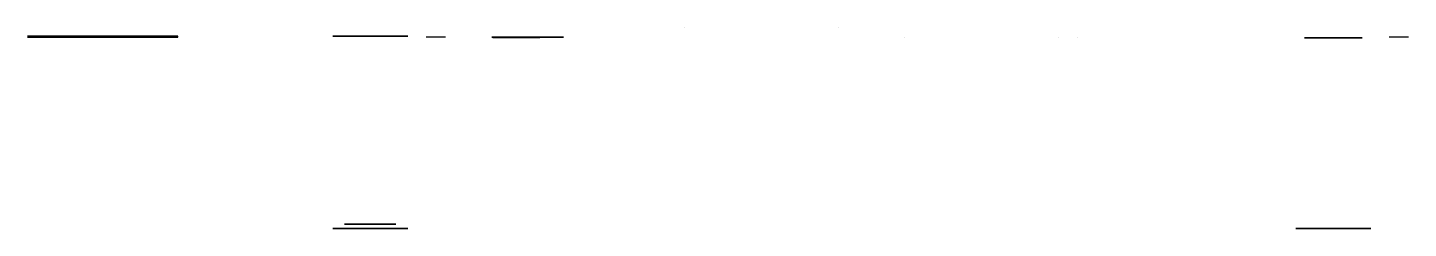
# Model space of a CAD drawing. Header units: inches. Extents: x -55.3 to 16.3, y -10.4 to 0.
import ezdxf

# ---------------------------------------------------------------- set-up
doc = ezdxf.new("R2010")
doc.units = ezdxf.units.IN
doc.header["$MEASUREMENT"] = 0

msp = doc.modelspace()

# ---------------------------------------------------------------- linework, layer by layer
at = {"extrusion": (0, 1, 0)}
for p, q in [((-54.345, -0.45, -6.335), (-55.345, -0.45, -6.335)), ((-55.345, -0.45, -6.335), (-55.345, -0.45, -1.035)), ((-55.345, -0.45, -1.035), (-55.038, -0.45, -1.035)), ((-55.038, -0.45, -1.035), (-52.892, -0.45, -4.015)), ((-52.849, -0.45, -4.001), (-54.982, -0.45, -1.035)), ((-54.982, -0.45, -1.035), (-47.908, -0.45, -1.035)), ((-52.749, -0.45, -4.563), (-54.345, -0.45, -6.335)), ((-52.892, -0.45, -4.015), (-52.849, -0.45, -4.001)), ((-50.141, -0.45, -4.563), (-52.749, -0.45, -4.563)), ((-52.016, -0.45, -2.562), (-50.874, -0.45, -2.562)), ((-50.874, -0.45, -1.644), (-52.016, -0.45, -1.644)), ((-48.545, -0.45, -6.335), (-50.141, -0.45, -4.563)), ((-47.908, -0.45, -1.035), (-50.041, -0.45, -4.001)), ((-50.041, -0.45, -4.001), (-49.998, -0.45, -4.015)), ((-49.998, -0.45, -4.015), (-47.852, -0.45, -1.035)), ((-47.545, -0.45, -6.335), (-48.545, -0.45, -6.335)), ((-47.852, -0.45, -1.035), (-47.545, -0.45, -1.035)), ((-47.545, -0.45, -1.035), (-47.545, -0.45, -6.335)), ((-33.654, -0.5, -6.335), (-34.654, -0.5, -6.335)), ((-9.837, -0.5, -6.335), (-9.837, -0.5, 1.778)), ((-1.837, -0.5, -6.335), (-1.837, -0.5, 1.778)), ((-0.837, -0.5, -6.335), (-0.837, -0.5, 1.778)), ((16.346, -0.5, -6.335), (15.346, -0.5, -6.335))]:
    msp.add_line(p, q, dxfattribs=at)
at = {"extrusion": (0, -1, 0)}
for p, q in [((-55.038, -0.5, -1.035), (-55.345, -0.5, -1.035)), ((-55.345, -0.5, -1.035), (-55.345, -0.5, -6.335)), ((-55.345, -0.5, -6.335), (-54.345, -0.5, -6.335)), ((-52.892, -0.5, -4.015), (-55.038, -0.5, -1.035)), ((-47.908, -0.5, -1.035), (-54.982, -0.5, -1.035)), ((-54.982, -0.5, -1.035), (-52.849, -0.5, -4.001)), ((-54.345, -0.5, -6.335), (-52.749, -0.5, -4.563)), ((-52.849, -0.5, -4.001), (-52.892, -0.5, -4.015)), ((-52.749, -0.5, -4.563), (-50.141, -0.5, -4.563)), ((-52.016, -0.5, -1.644), (-50.874, -0.5, -1.644)), ((-50.874, -0.5, -2.562), (-52.016, -0.5, -2.562)), ((-50.141, -0.5, -4.563), (-48.545, -0.5, -6.335)), ((-49.998, -0.5, -4.015), (-50.041, -0.5, -4.001)), ((-50.041, -0.5, -4.001), (-47.908, -0.5, -1.035)), ((-47.852, -0.5, -1.035), (-49.998, -0.5, -4.015)), ((-48.545, -0.5, -6.335), (-47.545, -0.5, -6.335)), ((-47.545, -0.5, -1.035), (-47.852, -0.5, -1.035)), ((-47.545, -0.5, -6.335), (-47.545, -0.5, -1.035))]:
    msp.add_line(p, q, dxfattribs=at)
for p, q in [((-54.982, -0.45, -1.035), (-47.908, -0.45, -1.035)), ((-54.982, -0.5, -1.035), (-54.982, -0.45, -1.035)), ((-47.908, -0.5, -1.035), (-54.982, -0.5, -1.035)), ((-47.908, -0.5, -1.035), (-47.908, -0.45, -1.035)), ((-47.852, -0.45, -1.035), (-47.545, -0.45, -1.035)), ((-47.852, -0.5, -1.035), (-47.852, -0.45, -1.035)), ((-47.545, -0.5, -1.035), (-47.852, -0.5, -1.035)), ((-47.545, -0.5, -1.035), (-47.545, -0.45, -1.035))]:
    msp.add_line(p, q)
at = {"extrusion": (0.811927, 0, -0.583759)}
for p, q in [((-50.041, -0.5, -4.001), (-50.041, -0.45, -4.001)), ((-47.908, -0.45, -1.035), (-50.041, -0.45, -4.001)), ((-50.041, -0.5, -4.001), (-47.908, -0.5, -1.035)), ((-47.908, -0.5, -1.035), (-47.908, -0.45, -1.035))]:
    msp.add_line(p, q, dxfattribs=at)
at = {"extrusion": (-0.811458, 0, 0.584411)}
for p, q in [((-49.998, -0.45, -4.015), (-47.852, -0.45, -1.035)), ((-49.998, -0.5, -4.015), (-49.998, -0.45, -4.015)), ((-47.852, -0.5, -1.035), (-49.998, -0.5, -4.015)), ((-47.852, -0.5, -1.035), (-47.852, -0.45, -1.035))]:
    msp.add_line(p, q, dxfattribs=at)
at = {"extrusion": (1, 0, 1.34065e-15)}
for p, q in [((-47.545, -0.5, -6.335), (-47.545, -0.45, -6.335)), ((-47.545, -0.45, -1.035), (-47.545, -0.45, -6.335)), ((-47.545, -0.5, -1.035), (-47.545, -0.45, -1.035)), ((-47.545, -0.5, -6.335), (-47.545, -0.5, -1.035))]:
    msp.add_line(p, q, dxfattribs=at)
at = {"color": 3, "extrusion": (0, -1, 0)}
msp.add_line((-28.752, -0.539, -0.825), (-31.197, -0.539, -3.285), dxfattribs=at)
at = {"extrusion": (0, 1, 0)}
for points in [[(21.262, -0.853), (21.262, -6.33)], [(13.262, -0.853), (13.262, -6.33)]]:
    msp.add_lwpolyline(points, dxfattribs=at)
for points, elevation in [([(49.495, -3.242), (53.395, -3.242), (53.395, -3.202), (49.495, -3.202)], -0.45), ([(49.945, -3.867), (52.945, -3.867), (52.945, -3.827), (49.945, -3.827)], -0.45), ([(35.604, -3.242), (39.504, -3.242), (39.504, -3.202), (35.604, -3.202)], -0.45), ([(35.604, -3.242), (39.504, -3.242), (39.504, -3.202), (35.604, -3.202)], -10.45), ([(36.22, -3.96), (38.897, -3.96), (38.897, -3.92), (36.22, -3.92)], -10.223), ([(-14.396, -3.242), (-10.496, -3.242), (-10.496, -3.202), (-14.396, -3.202)], -10.45), ([(-13.78, -3.96), (-11.103, -3.96), (-11.103, -3.92), (-13.78, -3.92)], -10.45)]:
    msp.add_lwpolyline(points, close=True, dxfattribs=dict(at, elevation=elevation))
at = {"extrusion": (2.46519e-32, 1, 2.36848e-16), "elevation": -0.5}
for points in [[(31.197, -3.285), (31.24, -3.272), (28.808, -0.825), (28.752, -0.825), (31.197, -3.285)], [(29.974, -2.055), (30.017, -2.042), (27.586, 0.406), (27.529, 0.406), (29.974, -2.055)]]:
    msp.add_lwpolyline(points, dxfattribs=at)
at = {"extrusion": (0, -1, 0), "elevation": 0.527}
msp.add_lwpolyline([(10.951, -3.827), (13.951, -3.827), (13.951, -3.867), (10.951, -3.867)], close=True, dxfattribs=at)
at = {"extrusion": (0, 1, 0)}
for centre, start, end in [((52.016, -2.103, -0.45), 270, 90), ((50.874, -2.103, -0.45), 90, 270)]:
    msp.add_arc(centre, 0.459, start, end, dxfattribs=at)
at = {"extrusion": (0, -1, 0)}
for centre, start, end in [((-52.016, -2.103, 0.5), 90, 270), ((-50.874, -2.103, 0.5), 270, 90)]:
    msp.add_arc(centre, 0.459, start, end, dxfattribs=at)

doc.saveas('drawing.dxf')
